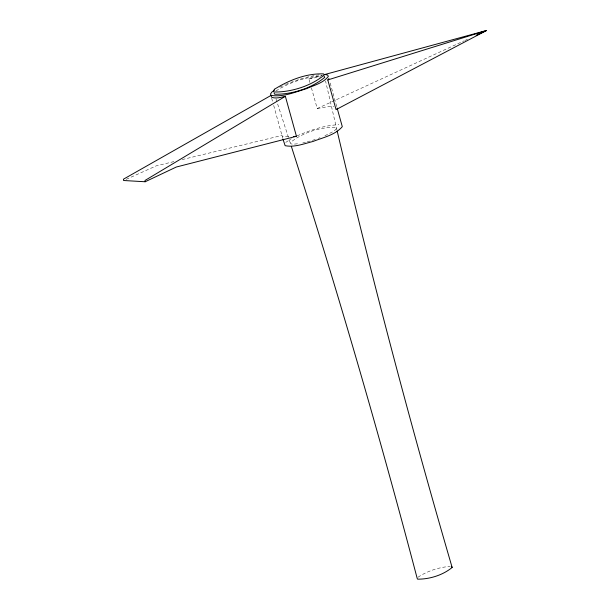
<?xml version="1.0" encoding="UTF-8"?>
<svg xmlns="http://www.w3.org/2000/svg" width="610" height="610" viewBox="0 0 610 610"><rect width="100%" height="100%" fill="white"/><g stroke="black" fill="none" stroke-linecap="round" stroke-linejoin="round"><path stroke-width="0.46" stroke-dasharray="3.05 2.29" d="M275.956 90.959C289.582 82.281 305.762 76.997 321.859 75.724M285.747 142.42L291.26 138.76M417.972 577.243C427.435 570.945 438.872 567.292 450.172 566.354M311.405 87.84L317.223 108.527L464.088 40.847M464.95 40.451L467.542 39.261M279.67 87.177L284.779 84.828M297.017 135.885C310.269 130.243 324.291 125.279 338.802 124.73M324.909 135.755L332.93 131.699L335.485 129.793L336.529 128.275L335.996 127.261C320.12 127.078 302.408 132.568 290.185 142.748L290.718 143.769L292.792 144.227L299.052 143.663M126.171 179.348L156.274 165.859L174.765 161.383M285.632 84.439C296.468 80.04 307.707 76.38 319.32 74.771M318.397 138.371L320.021 137.73M312.366 140.407L315.812 139.248M307.249 141.871L310.658 140.895M309.888 82.442L308.881 78.843L322.614 75.106M182.161 159.591L282.011 135.443L282.537 136.381L289.056 136.823M302.743 142.953L305.488 142.328M317.223 108.527L329.019 106.468L333.777 106.613M308.881 78.843L320.784 76.784M276.002 98.927L290.764 144.57M330.185 83.029L336.88 107.177M271.686 98.202L272.655 101.916M273.699 105.469L282.704 138.142M336.972 130.143L325.549 80.97"/><path stroke-width="0.91" d="M337.185 131.058C371.612 277.519 409.996 423.043 452.14 567.468C442.921 575.146 429.562 579.294 417.583 579.157L417.187 578.387C379.031 433.306 337.124 289.216 291.336 146.362M324.444 74.603L486.551 30.5L336.049 109.617L327.791 79.941L328.942 78.553M274.325 90.265L271.808 92.148L270.474 94.07L271.175 95.404C283.147 97.318 295.057 92.102 306.357 88.724C313.868 85.301 323.125 83.219 328.348 76.41L327.654 75.068L324.863 74.45M285.366 96.319L145.027 180.446L145.165 181.757L123.594 180.507L123.449 179.195L270.931 95.48L271.694 97.272C276.155 98.942 280.928 97.234 285.366 96.319L296.445 136.282L176.321 167.018L145.165 181.757M476.181 35.273L486.551 30.5L327.791 79.941M296.445 136.282L293.547 136.526M324.123 76.227L324.711 77.34C311.878 88.259 291.519 94.588 274.698 94.245L274.119 93.132M451.736 566.698L452.14 567.468M337.132 108.069L342.294 126.682C335.058 135.13 322.98 137.509 312.991 141.474C303.978 143.708 294.5 147.559 285.122 145.683L282.948 139.027M274.531 89.22L273.387 90.882L273.966 91.996C290.848 92.339 311.291 85.98 324.177 75.022L323.59 73.901C306.464 73.215 288.919 80.184 274.531 89.22"/></g></svg>
